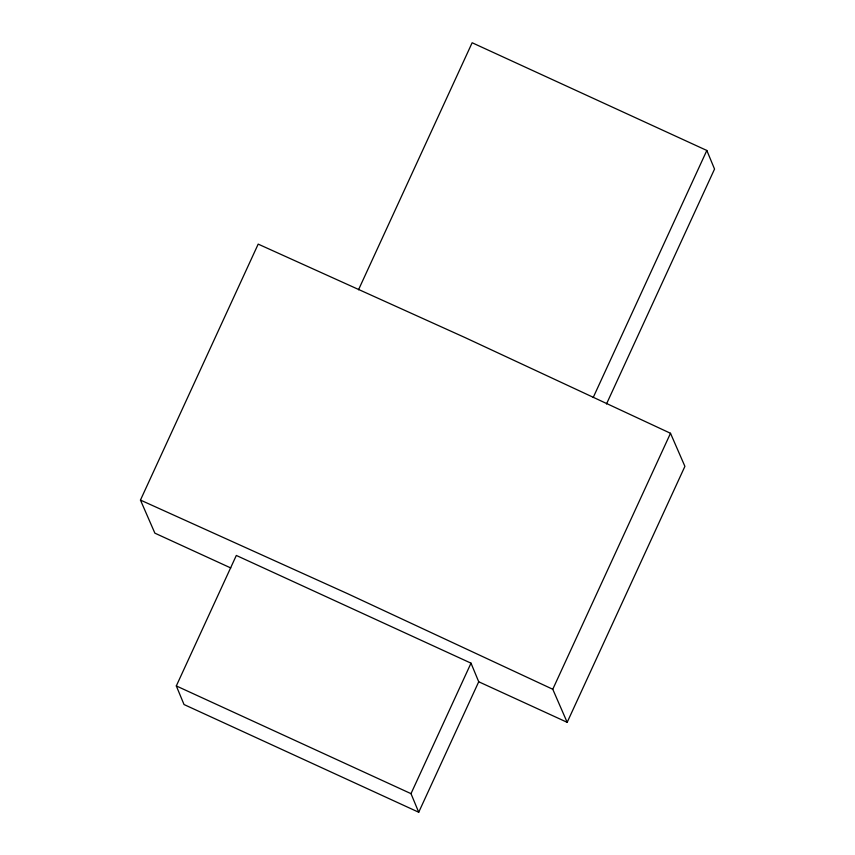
<?xml version="1.0" encoding="UTF-8"?>
<svg xmlns="http://www.w3.org/2000/svg" width="855" height="855" viewBox="0 0 855 855"><rect width="100%" height="100%" fill="white"/><g stroke="black" fill="none" stroke-linecap="round" stroke-linejoin="round"><path stroke-width="1.28" d="M230.786 567.966L154.873 533.157L140.455 500.079L258.189 244.113L465.206 337.65L670.502 433.282L684.908 466.36L567.175 722.325L478.725 681.766L471.009 663.17L236.322 555.451L176.312 685.934L184.028 704.531L418.715 812.25L478.725 681.766M358.512 289.792L472.142 42.75L706.829 150.469L714.545 169.066L606.484 403.998M418.715 812.25L410.999 793.654L471.009 663.17M593.199 397.511L706.829 150.469M567.175 722.325L552.768 689.258L670.502 433.282M140.455 500.079L347.472 593.616L552.768 689.258M176.312 685.934L410.999 793.654"/></g></svg>
